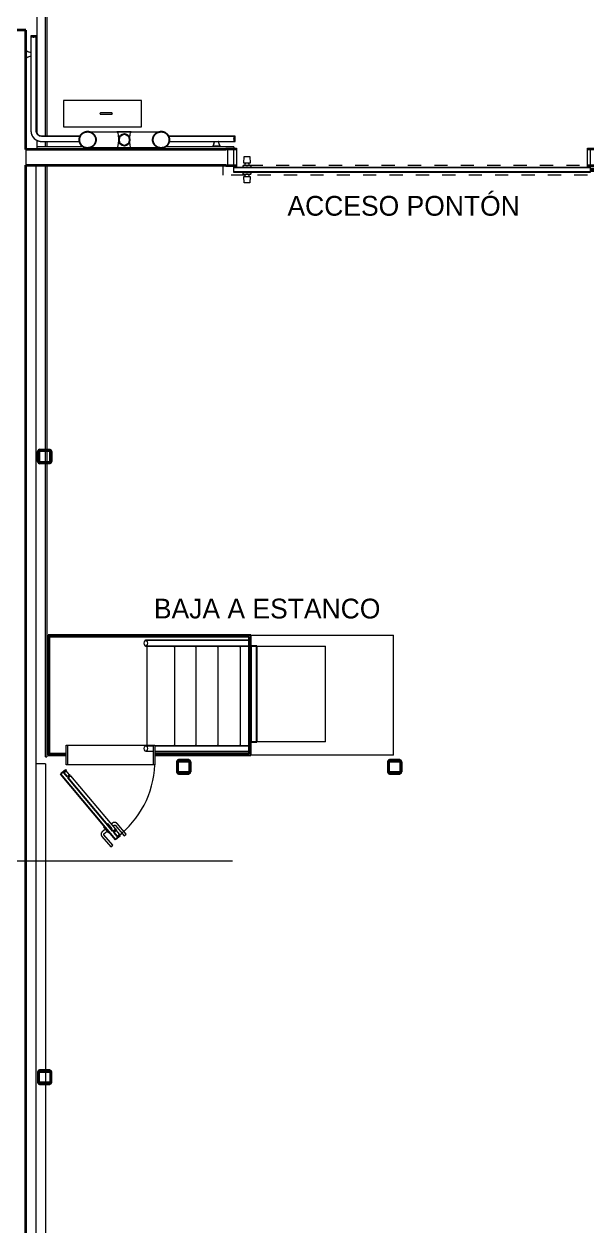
# Model space of a CAD drawing. Header units: metres. Extents: x -3 to 175, y -5 to 18.
# Drawn here: x 69.36 to 73.63, y 3.16 to 12.27 of the extents above; entities that cross this region are included whole.
import ezdxf

# ---------------------------------------------------------------- set-up
doc = ezdxf.new("R2010")
doc.units = ezdxf.units.M
doc.linetypes.add('Dash', pattern=[0.006, 0.003, -0.003])
for name, color, linetype, lineweight in [('A-DOOR', 7, 'Continuous', 9), ('A-DOOR-FRAM', 7, 'Continuous', 18), ('A-FLOR-HRAL', 7, 'Continuous', 9), ('A-GENM', 7, 'Continuous', 9), ('A-WALL', 7, 'Continuous', 9), ('G-ANNO-SYMB', 7, 'Continuous', 9), ('G-ANNO-TEXT', 7, 'Continuous', 9), ('I-WALL', 7, 'Continuous', 9), ('S-COLS', 7, 'Continuous', 9)]:
    doc.layers.add(name, color=color, linetype=linetype, lineweight=lineweight)
doc.layers.add('A-DOOR-HDLN', color=5, linetype='Dash', lineweight=18, true_color=0x0000ff)
doc.styles.add('Century Gothic_2', font='GOTHIC.TTF', dxfattribs={"height": 0.15})

# ---------------------------------------------------------------- blocks, each defined once
blk = doc.blocks.new('Basic Wall _ Tabique exterior_Estructura Lamina Metalica - ___-2469499-N-Cubierta 01')
at = {"layer": 'A-WALL'}
for p, q in [((-0.5382, 11.3428), (-0.8735, 11.3428)), ((0.4618, 11.3428), (0.1, 11.3428)), ((0.6206, 11.3428), (0.5168, 11.3428)), ((0.6206, 11.3428), (0.6206, 11.3318))]:
    blk.add_line(p, q, dxfattribs=at)
blk = doc.blocks.new('FCA_N_Columna de acero - 100x100mm-2595740-N-Cubierta 01')
at = {"layer": 'S-COLS', "lineweight": 35}
for p, q in [((-0.05, 0.038), (-0.05, -0.038)), ((-0.044, -0.038), (-0.044, 0.038)), ((0.038, 0.05), (-0.038, 0.05)), ((-0.038, 0.044), (0.038, 0.044)), ((0.044, 0.038), (0.044, -0.038)), ((0.05, -0.038), (0.05, 0.038)), ((0.038, -0.044), (-0.038, -0.044)), ((-0.038, -0.05), (0.038, -0.05))]:
    blk.add_line(p, q, dxfattribs=at)
for centre, radius, start, end in [((-0.038, 0.038), 0.012, 90, 180), ((-0.038, 0.038), 0.006, 90, 180), ((0.038, 0.038), 0.012, 360, 90), ((0.038, 0.038), 0.006, 0, 90), ((-0.038, -0.038), 0.012, 180, 270), ((-0.038, -0.038), 0.006, 180, 270), ((0.038, -0.038), 0.006, 270, 0), ((0.038, -0.038), 0.012, 270, 360)]:
    blk.add_arc(centre, radius, start, end, dxfattribs=at)
blk = doc.blocks.new('FCA_N_Columna de acero - 100x100mm-2595741-N-Cubierta 01')
at = {"layer": 'S-COLS', "lineweight": 35}
for p, q in [((-0.05, -0.038), (-0.05, 0.038)), ((-0.044, 0.038), (-0.044, -0.038)), ((-0.038, 0.05), (0.038, 0.05)), ((0.038, 0.044), (-0.038, 0.044)), ((0.044, -0.038), (0.044, 0.038)), ((0.05, 0.038), (0.05, -0.038)), ((-0.038, -0.044), (0.038, -0.044)), ((0.038, -0.05), (-0.038, -0.05))]:
    blk.add_line(p, q, dxfattribs=at)
for centre, radius, start, end in [((-0.038, 0.038), 0.012, 90, 180), ((-0.038, 0.038), 0.006, 90, 180), ((0.038, 0.038), 0.012, 0, 90), ((0.038, 0.038), 0.006, 360, 90), ((-0.038, -0.038), 0.012, 180, 270), ((-0.038, -0.038), 0.006, 180, 270), ((0.038, -0.038), 0.012, 270, 0), ((0.038, -0.038), 0.006, 270, 360)]:
    blk.add_arc(centre, radius, start, end, dxfattribs=at)
blk = doc.blocks.new('Puerta corredera simple con guía deslizante - 1200 x 2700mm-2594775-N-Cubierta 01')
at = {"layer": 'A-DOOR', "color": 8, "true_color": 0x808080}
for p, q in [((1.225, 0.145), (1.2292, 0.195)), ((1.2292, 0.195), (1.2708, 0.195)), ((1.2708, 0.195), (1.275, 0.145)), ((-1.35, 0.105), (-4.05, 0.105)), ((-4.05, 0.105), (-4.05, 0.085)), ((1.28, 0.127), (1.22, 0.127)), ((1.22, 0.115), (1.22, 0.127)), ((1.275, 0.145), (1.225, 0.145)), ((1.2407, 0.127), (1.2593, 0.127)), ((1.28, 0.127), (1.28, 0.115)), ((-4.05, 0.085), (-1.35, 0.085)), ((1.22, 0.063), (1.22, 0.075)), ((1.22, 0.063), (1.28, 0.063)), ((1.225, 0.045), (1.275, 0.045)), ((1.2292, -0.005), (1.225, 0.045)), ((1.2593, 0.063), (1.2407, 0.063)), ((1.275, 0.045), (1.2708, -0.005)), ((1.28, 0.075), (1.28, 0.063)), ((1.2708, -0.005), (1.2292, -0.005))]:
    blk.add_line(p, q, dxfattribs=at)
at = {"layer": 'A-DOOR'}
for p, q in [((-4.05, 0.1), (-1.35, 0.1)), ((-1.35, 0.09), (-4.05, 0.09))]:
    blk.add_line(p, q, dxfattribs=at)
at = {"layer": 'A-DOOR', "lineweight": 18}
for p, q in [((-1.35, 0.115), (1.35, 0.115)), ((-1.35, 0.075), (-1.35, 0.115)), ((-1.35, 0.111), (1.35, 0.111)), ((1.35, 0.115), (1.35, 0.075)), ((-1.395, -0.06), (-1.395, 0.06)), ((-1.35, 0.079), (1.35, 0.079)), ((1.35, 0.075), (-1.35, 0.075)), ((1.395, 0.06), (1.395, -0.06))]:
    blk.add_line(p, q, dxfattribs=at)
at = {"layer": 'A-DOOR', "color": 8, "true_color": 0x808080, "flags": 128}
for points in [[(1.2207, 0.127), (1.2214, 0.1271), (1.2222, 0.1271), (1.2229, 0.1272), (1.2236, 0.1274), (1.2243, 0.1275), (1.225, 0.1277), (1.2257, 0.1279), (1.2263, 0.1282), (1.227, 0.1284), (1.2277, 0.1287), (1.2283, 0.129), (1.2289, 0.1294), (1.2296, 0.1297), (1.2302, 0.1301), (1.2307, 0.1306)], [(1.2691, 0.1307), (1.2697, 0.1303), (1.2703, 0.1299), (1.2709, 0.1295), (1.2715, 0.1291), (1.2722, 0.1288), (1.2728, 0.1285), (1.2735, 0.1282), (1.2742, 0.128), (1.2748, 0.1278), (1.2755, 0.1276), (1.2762, 0.1274), (1.2769, 0.1273), (1.2777, 0.1272), (1.2784, 0.1271), (1.2791, 0.127), (1.2798, 0.127)], [(1.2309, 0.0593), (1.2303, 0.0597), (1.2297, 0.0601), (1.2291, 0.0605), (1.2285, 0.0609), (1.2278, 0.0612), (1.2272, 0.0615), (1.2265, 0.0618), (1.2258, 0.062), (1.2252, 0.0622), (1.2245, 0.0624), (1.2238, 0.0626), (1.2231, 0.0627), (1.2223, 0.0628), (1.2216, 0.0629), (1.2209, 0.063), (1.2202, 0.063)], [(1.2793, 0.063), (1.2786, 0.0629), (1.2778, 0.0629), (1.2771, 0.0628), (1.2764, 0.0626), (1.2757, 0.0625), (1.275, 0.0623), (1.2743, 0.0621), (1.2737, 0.0618), (1.273, 0.0616), (1.2723, 0.0613), (1.2717, 0.061), (1.2711, 0.0606), (1.2704, 0.0603), (1.2698, 0.0599), (1.2693, 0.0594)]]:
    blk.add_lwpolyline(points, dxfattribs=at)
at = {"layer": 'A-DOOR', "color": 8, "true_color": 0x808080}
for centre, start, end in [((1.22, 0.145), 270, 0), ((1.28, 0.145), 180, 270), ((1.22, 0.045), 360, 90), ((1.28, 0.045), 90, 180)]:
    blk.add_arc(centre, 0.018, start, end, dxfattribs=at)
at = {"layer": 'A-DOOR-FRAM'}
for p, q in [((-1.41, 0.06), (-1.41, 0.069)), ((-1.41, 0.069), (-1.33, 0.069)), ((-1.41, 0.06), (-1.35, 0.06)), ((-1.35, 0.06), (-1.33, 0.06)), ((-1.35, -0.06), (-1.35, 0.06)), ((-1.33, 0.069), (-1.33, 0.06)), ((-1.33, 0.06), (-1.33, -0.06)), ((1.33, 0.06), (1.33, 0.069)), ((1.33, 0.069), (1.41, 0.069)), ((1.33, 0.06), (1.35, 0.06)), ((1.33, -0.06), (1.33, 0.06)), ((1.35, 0.06), (1.35, -0.06)), ((1.35, 0.06), (1.41, 0.06)), ((1.41, 0.069), (1.41, 0.06)), ((-1.35, -0.06), (-1.41, -0.06)), ((-1.41, -0.069), (-1.41, -0.06)), ((-1.33, -0.069), (-1.41, -0.069)), ((-1.33, -0.06), (-1.35, -0.06)), ((-1.33, -0.06), (-1.33, -0.069)), ((1.35, -0.06), (1.33, -0.06)), ((1.33, -0.069), (1.33, -0.06)), ((1.41, -0.069), (1.33, -0.069)), ((1.41, -0.06), (1.35, -0.06)), ((1.41, -0.06), (1.41, -0.069))]:
    blk.add_line(p, q, dxfattribs=at)
at = {"layer": 'A-DOOR-HDLN', "color": 8, "true_color": 0x808080}
for p, q in [((-4.13, 0.135), (1.43, 0.135)), ((-4.13, 0.06), (-4.13, 0.135)), ((1.43, 0.135), (1.43, 0.06)), ((1.43, 0.06), (-4.13, 0.06))]:
    blk.add_line(p, q, dxfattribs=at)
blk = doc.blocks.new('M_Salvavidas - M_Salvavidas-2701413-N-Cubierta 01')
at = {"layer": 'A-GENM', "flags": 128}
for points in [[(-0.2794, 0.06), (-0.2748, 0.06), (-0.2697, 0.06), (-0.2642, 0.06), (-0.2584, 0.06), (-0.2521, 0.06), (-0.2453, 0.06), (-0.2382, 0.06), (-0.2308, 0.06), (-0.2229, 0.06), (-0.2147, 0.06), (-0.2062, 0.06), (-0.1973, 0.06), (-0.1881, 0.06), (-0.1786, 0.06), (-0.1688, 0.06), (-0.1587, 0.06), (-0.1484, 0.06), (-0.1379, 0.06), (-0.1271, 0.06), (-0.1162, 0.06), (-0.105, 0.06), (-0.0937, 0.06), (-0.0822, 0.06), (-0.0706, 0.06), (-0.0589, 0.06), (-0.0471, 0.06), (-0.0352, 0.06), (-0.0233, 0.06), (-0.0113, 0.06), (0.0007, 0.06), (0.0127, 0.06), (0.0247, 0.06), (0.0366, 0.06), (0.0485, 0.06), (0.0603, 0.06), (0.072, 0.06), (0.0836, 0.06), (0.0951, 0.06), (0.1064, 0.06), (0.1175, 0.06), (0.1284, 0.06), (0.1392, 0.06), (0.1497, 0.06), (0.16, 0.06), (0.17, 0.06), (0.1797, 0.06), (0.1892, 0.06), (0.1984, 0.06), (0.2072, 0.06), (0.2157, 0.06), (0.2239, 0.06), (0.2317, 0.06), (0.2391, 0.06), (0.2462, 0.06), (0.2528, 0.06), (0.2591, 0.06), (0.2649, 0.06), (0.2703, 0.06), (0.2753, 0.06), (0.2794, 0.06)], [(-0.0539, 0.062), (-0.0421, 0.062), (-0.0303, 0.062), (-0.0184, 0.062), (-0.0065, 0.062), (0.0054, 0.062), (0.0173, 0.062), (0.0292, 0.062), (0.0411, 0.062), (0.0496, 0.062)], [(0.2794, -0.06), (0.2748, -0.06), (0.2697, -0.06), (0.2642, -0.06), (0.2584, -0.06), (0.2521, -0.06), (0.2453, -0.06), (0.2382, -0.06), (0.2308, -0.06), (0.2229, -0.06), (0.2147, -0.06), (0.2062, -0.06), (0.1973, -0.06), (0.1881, -0.06), (0.1786, -0.06), (0.1688, -0.06), (0.1587, -0.06), (0.1484, -0.06), (0.1379, -0.06), (0.1271, -0.06), (0.1162, -0.06), (0.105, -0.06), (0.0937, -0.06), (0.0822, -0.06), (0.0706, -0.06), (0.0589, -0.06), (0.0471, -0.06), (0.0352, -0.06), (0.0233, -0.06), (0.0113, -0.06), (-0.0007, -0.06), (-0.0127, -0.06), (-0.0247, -0.06), (-0.0366, -0.06), (-0.0485, -0.06), (-0.0603, -0.06), (-0.072, -0.06), (-0.0836, -0.06), (-0.0951, -0.06), (-0.1064, -0.06), (-0.1175, -0.06), (-0.1284, -0.06), (-0.1392, -0.06), (-0.1497, -0.06), (-0.16, -0.06), (-0.17, -0.06), (-0.1797, -0.06), (-0.1892, -0.06), (-0.1984, -0.06), (-0.2072, -0.06), (-0.2157, -0.06), (-0.2239, -0.06), (-0.2317, -0.06), (-0.2391, -0.06), (-0.2462, -0.06), (-0.2528, -0.06), (-0.2591, -0.06), (-0.2649, -0.06), (-0.2703, -0.06), (-0.2753, -0.06), (-0.2794, -0.06)], [(0.0496, -0.062), (0.0378, -0.062), (0.026, -0.062), (0.0141, -0.062), (0.0022, -0.062), (-0.0098, -0.062), (-0.0217, -0.062), (-0.0335, -0.062), (-0.0453, -0.062), (-0.0539, -0.062)]]:
    blk.add_lwpolyline(points, dxfattribs=at)
at = {"layer": 'A-GENM', "lineweight": 25}
for start, end in [(360, 180), (180, 360)]:
    blk.add_arc((0, 0), 0.0424, start, end, dxfattribs=at)
at = {"layer": 'A-GENM'}
for centre, ratio, start_param, end_param in [((-0.0539, 0), 0.181884, 4.712389, 6.531031), ((0.0496, 0), 0.165401, 6.035339, 7.675427), ((-0.0539, 0), 0.181884, 2.893747, 4.299812), ((-0.0539, 0), 0.181884, 4.347644, 4.712389), ((0.0496, 0), 0.165401, 1.740308, 3.389438)]:
    blk.add_ellipse(centre, major_axis=(0, 0.062), ratio=ratio, start_param=start_param, end_param=end_param, dxfattribs=at)
at = {"layer": 'A-GENM', "lineweight": 25}
for points, knots in [([(-0.2794, 0.06), (-0.2831, 0.06), (-0.2885, 0.0596), (-0.2955, 0.0582), (-0.3006, 0.0567), (-0.3056, 0.0548), (-0.3106, 0.0524), (-0.3153, 0.0497), (-0.3197, 0.0467), (-0.3237, 0.0432), (-0.3276, 0.0393), (-0.3311, 0.0351), (-0.3342, 0.0308), (-0.3368, 0.0261), (-0.339, 0.0211), (-0.3408, 0.0159), (-0.3422, 0.0103), (-0.3429, 0.0041), (-0.343, -0.0028), (-0.3423, -0.0095), (-0.3408, -0.0159), (-0.3385, -0.0224), (-0.3355, -0.0285), (-0.332, -0.0341), (-0.3276, -0.0394), (-0.3227, -0.0442), (-0.3176, -0.0483), (-0.3118, -0.0518), (-0.3056, -0.0548), (-0.2993, -0.0571), (-0.2908, -0.0593), (-0.284, -0.06), (-0.2794, -0.06)], [0, 0, 0, 0, 0.055556, 0.083333, 0.111111, 0.138889, 0.166667, 0.194444, 0.222222, 0.25, 0.277778, 0.305556, 0.333333, 0.361111, 0.388889, 0.416667, 0.444444, 0.479167, 0.513889, 0.548611, 0.583333, 0.618056, 0.652778, 0.6875, 0.722222, 0.756944, 0.791667, 0.826389, 0.861111, 0.895833, 0.930556, 1, 1, 1, 1]), ([(-0.2794, -0.06), (-0.2756, -0.06), (-0.2701, -0.0595), (-0.263, -0.0581), (-0.2578, -0.0567), (-0.2527, -0.0548), (-0.2476, -0.0524), (-0.2428, -0.0497), (-0.2383, -0.0467), (-0.2341, -0.0433), (-0.2301, -0.0395), (-0.2264, -0.0353), (-0.2232, -0.031), (-0.2204, -0.0263), (-0.218, -0.0213), (-0.216, -0.0161), (-0.2145, -0.0105), (-0.2137, -0.0042), (-0.2136, 0.0028), (-0.2142, 0.0085), (-0.2151, 0.0129), (-0.2164, 0.0172), (-0.2185, 0.0226), (-0.2217, 0.0288), (-0.2255, 0.0343), (-0.23, 0.0395), (-0.2351, 0.0442), (-0.2405, 0.0483), (-0.2464, 0.0518), (-0.2527, 0.0548), (-0.2591, 0.0571), (-0.2678, 0.0593), (-0.2746, 0.06), (-0.2794, 0.06)], [0, 0, 0, 0, 0.055556, 0.083333, 0.111111, 0.138889, 0.166667, 0.194444, 0.222222, 0.25, 0.277778, 0.305556, 0.333333, 0.361111, 0.388889, 0.416667, 0.444444, 0.479167, 0.513889, 0.548611, 0.565972, 0.583333, 0.618056, 0.652778, 0.6875, 0.722222, 0.756944, 0.791667, 0.826389, 0.861111, 0.895833, 0.930556, 1, 1, 1, 1]), ([(0.2794, 0.06), (0.2756, 0.06), (0.2701, 0.0595), (0.263, 0.0581), (0.2578, 0.0567), (0.2527, 0.0548), (0.2476, 0.0524), (0.2428, 0.0497), (0.2383, 0.0467), (0.2341, 0.0433), (0.2301, 0.0395), (0.2264, 0.0353), (0.2232, 0.031), (0.2204, 0.0263), (0.218, 0.0213), (0.216, 0.0161), (0.2145, 0.0105), (0.2137, 0.0042), (0.2136, -0.0028), (0.2142, -0.0085), (0.2151, -0.0129), (0.2164, -0.0172), (0.2185, -0.0226), (0.2217, -0.0288), (0.2255, -0.0343), (0.23, -0.0395), (0.2351, -0.0442), (0.2405, -0.0483), (0.2464, -0.0518), (0.2527, -0.0548), (0.2591, -0.0571), (0.2678, -0.0593), (0.2746, -0.06), (0.2794, -0.06)], [0, 0, 0, 0, 0.055556, 0.083333, 0.111111, 0.138889, 0.166667, 0.194444, 0.222222, 0.25, 0.277778, 0.305556, 0.333333, 0.361111, 0.388889, 0.416667, 0.444444, 0.479167, 0.513889, 0.548611, 0.565972, 0.583333, 0.618056, 0.652778, 0.6875, 0.722222, 0.756944, 0.791667, 0.826389, 0.861111, 0.895833, 0.930556, 1, 1, 1, 1]), ([(0.2794, -0.06), (0.2831, -0.06), (0.2885, -0.0596), (0.2955, -0.0582), (0.3006, -0.0567), (0.3056, -0.0548), (0.3106, -0.0524), (0.3153, -0.0497), (0.3197, -0.0467), (0.3237, -0.0432), (0.3276, -0.0393), (0.3311, -0.0351), (0.3342, -0.0308), (0.3368, -0.0261), (0.339, -0.0211), (0.3408, -0.0159), (0.3422, -0.0103), (0.3429, -0.0041), (0.343, 0.0028), (0.3423, 0.0095), (0.3408, 0.0159), (0.3385, 0.0224), (0.3355, 0.0285), (0.332, 0.0341), (0.3276, 0.0394), (0.3227, 0.0442), (0.3176, 0.0483), (0.3118, 0.0518), (0.3056, 0.0548), (0.2993, 0.0571), (0.2908, 0.0593), (0.284, 0.06), (0.2794, 0.06)], [0, 0, 0, 0, 0.055556, 0.083333, 0.111111, 0.138889, 0.166667, 0.194444, 0.222222, 0.25, 0.277778, 0.305556, 0.333333, 0.361111, 0.388889, 0.416667, 0.444444, 0.479167, 0.513889, 0.548611, 0.583333, 0.618056, 0.652778, 0.6875, 0.722222, 0.756944, 0.791667, 0.826389, 0.861111, 0.895833, 0.930556, 1, 1, 1, 1])]:
    blk.add_open_spline(points, degree=3, knots=knots, dxfattribs=at)
blk = doc.blocks.new('M_Miscelaneo 1 - M_Miscelaneo 1-V141-N-Cubierta 01')
at = {"layer": 'A-GENM'}
for p, q in [((0.4213, 0.1), (-0.168, 0.1)), ((-0.168, 0.1), (-0.168, -0.1)), ((0.4213, -0.1), (0.4213, 0.1)), ((-0.168, -0.1), (0.4213, -0.1))]:
    blk.add_line(p, q, dxfattribs=at)
at = {"layer": 'A-GENM', "flags": 128}
for points in [[(0.1414, 0.005), (0.1414, 0.005), (0.1413, 0.005), (0.1411, 0.005), (0.1409, 0.005), (0.1406, 0.005), (0.1402, 0.005), (0.1398, 0.005), (0.1393, 0.005), (0.1387, 0.005), (0.1381, 0.005), (0.1374, 0.005), (0.1366, 0.005), (0.1358, 0.005), (0.135, 0.005), (0.134, 0.005), (0.1331, 0.005), (0.132, 0.005), (0.1309, 0.005), (0.1298, 0.005), (0.1286, 0.005), (0.1274, 0.005), (0.1261, 0.005), (0.1248, 0.005), (0.1234, 0.005), (0.122, 0.005), (0.1206, 0.005), (0.1191, 0.005), (0.1176, 0.005), (0.1161, 0.005), (0.1145, 0.005), (0.113, 0.005), (0.1114, 0.005), (0.1097, 0.005), (0.1081, 0.005), (0.1064, 0.005), (0.1048, 0.005), (0.1031, 0.005), (0.1014, 0.005), (0.0997, 0.005), (0.098, 0.005), (0.0964, 0.005), (0.0947, 0.005), (0.093, 0.005), (0.0913, 0.005), (0.0897, 0.005), (0.0881, 0.005), (0.0865, 0.005), (0.0849, 0.005), (0.0833, 0.005), (0.0817, 0.005), (0.0802, 0.005), (0.0787, 0.005), (0.0773, 0.005), (0.0759, 0.005), (0.0745, 0.005), (0.0731, 0.005), (0.0718, 0.005), (0.0706, 0.005), (0.0694, 0.005), (0.0682, 0.005), (0.0671, 0.005), (0.066, 0.005), (0.065, 0.005), (0.0641, 0.005), (0.0632, 0.005), (0.0623, 0.005), (0.0615, 0.005), (0.0608, 0.005), (0.0602, 0.005), (0.0596, 0.005), (0.059, 0.005), (0.0586, 0.005), (0.0582, 0.005), (0.0578, 0.005), (0.0576, 0.005), (0.0574, 0.005), (0.0572, 0.005), (0.0572, 0.005), (0.0571, 0.005)], [(0.0571, -0.005), (0.0572, -0.005), (0.0573, -0.005), (0.0574, -0.005), (0.0577, -0.005), (0.058, -0.005), (0.0583, -0.005), (0.0588, -0.005), (0.0593, -0.005), (0.0598, -0.005), (0.0605, -0.005), (0.0612, -0.005), (0.0619, -0.005), (0.0627, -0.005), (0.0636, -0.005), (0.0645, -0.005), (0.0655, -0.005), (0.0665, -0.005), (0.0676, -0.005), (0.0687, -0.005), (0.0699, -0.005), (0.0712, -0.005), (0.0724, -0.005), (0.0737, -0.005), (0.0751, -0.005), (0.0765, -0.005), (0.0779, -0.005), (0.0794, -0.005), (0.0809, -0.005), (0.0824, -0.005), (0.084, -0.005), (0.0856, -0.005), (0.0872, -0.005), (0.0888, -0.005), (0.0905, -0.005), (0.0921, -0.005), (0.0938, -0.005), (0.0955, -0.005), (0.0971, -0.005), (0.0988, -0.005), (0.1005, -0.005), (0.1022, -0.005), (0.1039, -0.005), (0.1055, -0.005), (0.1072, -0.005), (0.1088, -0.005), (0.1105, -0.005), (0.1121, -0.005), (0.1137, -0.005), (0.1153, -0.005), (0.1168, -0.005), (0.1183, -0.005), (0.1198, -0.005), (0.1213, -0.005), (0.1227, -0.005), (0.1241, -0.005), (0.1254, -0.005), (0.1267, -0.005), (0.128, -0.005), (0.1292, -0.005), (0.1303, -0.005), (0.1315, -0.005), (0.1325, -0.005), (0.1335, -0.005), (0.1345, -0.005), (0.1354, -0.005), (0.1362, -0.005), (0.137, -0.005), (0.1377, -0.005), (0.1384, -0.005), (0.139, -0.005), (0.1395, -0.005), (0.14, -0.005), (0.1404, -0.005), (0.1407, -0.005), (0.141, -0.005), (0.1412, -0.005), (0.1413, -0.005), (0.1414, -0.005), (0.1414, -0.005)]]:
    blk.add_lwpolyline(points, dxfattribs=at)
at = {"layer": 'A-GENM'}
for centre, start, end in [((0.0571, 0), 75, 180), ((0.0571, 0), 180, 285), ((0.1414, 0), 0, 120), ((0.1414, 0), 240, 0)]:
    blk.add_arc(centre, 0.005, start, end, dxfattribs=at)
blk = doc.blocks.new('Railing - Railing-2769930-N-Cubierta 01')
at = {"layer": 'A-FLOR-HRAL'}
for p, q in [((-0.9167, 12.174), (-0.9167, 11.4628)), ((-0.8944, 12.174), (-0.899, 12.174)), ((-0.8767, 11.4628), (-0.8767, 12.174)), ((-0.5443, 11.4228), (-0.8367, 11.4228)), ((0.6206, 11.4228), (0.1261, 11.4228)), ((0.6206, 11.4005), (0.6206, 11.4059)), ((-0.8367, 11.3828), (-0.5505, 11.3828)), ((0.1323, 11.3828), (0.6206, 11.3828))]:
    blk.add_line(p, q, dxfattribs=at)
at = {"layer": 'A-FLOR-HRAL', "flags": 128}
for points in [[(-0.9167, 11.4628), (-0.9166, 11.4596), (-0.9164, 11.4564), (-0.9161, 11.4533), (-0.9157, 11.4501), (-0.9151, 11.4469), (-0.9144, 11.4438), (-0.9136, 11.4407), (-0.9126, 11.4377), (-0.9116, 11.4347), (-0.9104, 11.4317), (-0.9091, 11.4288), (-0.9077, 11.4259), (-0.9061, 11.4231), (-0.9045, 11.4203), (-0.9027, 11.4177), (-0.9009, 11.4151), (-0.8989, 11.4125), (-0.8968, 11.4101), (-0.8947, 11.4077), (-0.8924, 11.4054), (-0.8901, 11.4033), (-0.8877, 11.4012), (-0.8852, 11.3992), (-0.8826, 11.3973), (-0.8799, 11.3955), (-0.8772, 11.3938), (-0.8744, 11.3923), (-0.8716, 11.3908), (-0.8686, 11.3895), (-0.8657, 11.3883), (-0.8627, 11.3872), (-0.8596, 11.3862), (-0.8566, 11.3853), (-0.8534, 11.3846), (-0.8503, 11.384), (-0.8471, 11.3835), (-0.844, 11.3832), (-0.8408, 11.3829), (-0.8376, 11.3828), (-0.8367, 11.3828)], [(-0.8367, 11.4228), (-0.8383, 11.4229), (-0.8399, 11.423), (-0.8415, 11.4231), (-0.8431, 11.4233), (-0.8446, 11.4236), (-0.8462, 11.424), (-0.8478, 11.4244), (-0.8493, 11.4249), (-0.8508, 11.4254), (-0.8523, 11.426), (-0.8537, 11.4266), (-0.8552, 11.4274), (-0.8566, 11.4281), (-0.8579, 11.4289), (-0.8593, 11.4298), (-0.8606, 11.4308), (-0.8618, 11.4317), (-0.8631, 11.4328), (-0.8643, 11.4338), (-0.8654, 11.435), (-0.8665, 11.4361), (-0.8675, 11.4373), (-0.8685, 11.4386), (-0.8695, 11.4399), (-0.8704, 11.4412), (-0.8712, 11.4426), (-0.872, 11.444), (-0.8727, 11.4454), (-0.8734, 11.4469), (-0.874, 11.4483), (-0.8745, 11.4498), (-0.875, 11.4514), (-0.8754, 11.4529), (-0.8758, 11.4545), (-0.8761, 11.456), (-0.8764, 11.4576), (-0.8765, 11.4592), (-0.8766, 11.4608), (-0.8767, 11.4624), (-0.8767, 11.4628)]]:
    blk.add_lwpolyline(points, dxfattribs=at)
blk = doc.blocks.new('Handrail Type - Handrail_Internal_-2770248-N-Cubierta 01')
at = {"layer": 'A-FLOR-HRAL'}
for p, q in [((-0.9167, 12.174), (-0.9167, 11.4628)), ((-0.8944, 12.174), (-0.899, 12.174)), ((-0.8767, 11.4628), (-0.8767, 12.174)), ((-0.5443, 11.4228), (-0.8367, 11.4228)), ((0.6206, 11.4228), (0.1261, 11.4228)), ((0.6206, 11.4005), (0.6206, 11.4059)), ((-0.8367, 11.3828), (-0.5505, 11.3828)), ((0.1323, 11.3828), (0.6206, 11.3828))]:
    blk.add_line(p, q, dxfattribs=at)
at = {"layer": 'A-FLOR-HRAL', "flags": 128}
for points in [[(-0.9167, 11.4628), (-0.9166, 11.4596), (-0.9164, 11.4564), (-0.9161, 11.4533), (-0.9157, 11.4501), (-0.9151, 11.4469), (-0.9144, 11.4438), (-0.9136, 11.4407), (-0.9126, 11.4377), (-0.9116, 11.4347), (-0.9104, 11.4317), (-0.9091, 11.4288), (-0.9077, 11.4259), (-0.9061, 11.4231), (-0.9045, 11.4203), (-0.9027, 11.4177), (-0.9009, 11.4151), (-0.8989, 11.4125), (-0.8968, 11.4101), (-0.8947, 11.4077), (-0.8924, 11.4054), (-0.8901, 11.4033), (-0.8877, 11.4012), (-0.8852, 11.3992), (-0.8826, 11.3973), (-0.8799, 11.3955), (-0.8772, 11.3938), (-0.8744, 11.3923), (-0.8716, 11.3908), (-0.8686, 11.3895), (-0.8657, 11.3883), (-0.8627, 11.3872), (-0.8596, 11.3862), (-0.8566, 11.3853), (-0.8534, 11.3846), (-0.8503, 11.384), (-0.8471, 11.3835), (-0.844, 11.3832), (-0.8408, 11.3829), (-0.8376, 11.3828), (-0.8367, 11.3828)], [(-0.8367, 11.4228), (-0.8383, 11.4229), (-0.8399, 11.423), (-0.8415, 11.4231), (-0.8431, 11.4233), (-0.8446, 11.4236), (-0.8462, 11.424), (-0.8478, 11.4244), (-0.8493, 11.4249), (-0.8508, 11.4254), (-0.8523, 11.426), (-0.8537, 11.4266), (-0.8552, 11.4274), (-0.8566, 11.4281), (-0.8579, 11.4289), (-0.8593, 11.4298), (-0.8606, 11.4308), (-0.8618, 11.4317), (-0.8631, 11.4328), (-0.8643, 11.4338), (-0.8654, 11.435), (-0.8665, 11.4361), (-0.8675, 11.4373), (-0.8685, 11.4386), (-0.8695, 11.4399), (-0.8704, 11.4412), (-0.8712, 11.4426), (-0.872, 11.444), (-0.8727, 11.4454), (-0.8734, 11.4469), (-0.874, 11.4483), (-0.8745, 11.4498), (-0.875, 11.4514), (-0.8754, 11.4529), (-0.8758, 11.4545), (-0.8761, 11.456), (-0.8764, 11.4576), (-0.8765, 11.4592), (-0.8766, 11.4608), (-0.8767, 11.4624), (-0.8767, 11.4628)]]:
    blk.add_lwpolyline(points, dxfattribs=at)
blk = doc.blocks.new('Handrail Type - Escort_Flat_Endcap-2692019-N-Cubierta 01')
at = {"layer": 'A-FLOR-HRAL'}
for p, q in [((0.01, 0.02), (0, 0.02)), ((0, 0.0023), (0, -0.0023)), ((0.01, -0.02), (0.01, 0.02)), ((0, -0.02), (0.01, -0.02))]:
    blk.add_line(p, q, dxfattribs=at)
blk = doc.blocks.new('Handrail Type - Escort_Flat_Endcap-V144-N-Cubierta 01')
at = {"layer": 'A-FLOR-HRAL'}
for p, q in [((0.01, 0.02), (0, 0.02)), ((0, 0.0031), (0, -0.0023)), ((0.01, -0.02), (0.01, 0.02)), ((0, -0.02), (0.01, -0.02))]:
    blk.add_line(p, q, dxfattribs=at)
blk = doc.blocks.new('Handrail Type - Handrail_Internal_-V145-N-Cubierta 01')
at = {"layer": 'A-FLOR-HRAL'}
for p, q in [((-0.8767, 12.174), (-0.9167, 12.174)), ((-0.9167, 12.174), (-0.9167, 11.4628)), ((-0.8767, 12.174), (-0.8767, 11.4628)), ((-0.8367, 11.4228), (-0.5443, 11.4228)), ((0.1261, 11.4228), (0.6206, 11.4228)), ((0.6206, 11.4228), (0.6206, 11.3828)), ((-0.8367, 11.3828), (-0.5505, 11.3828)), ((0.1323, 11.3828), (0.6206, 11.3828))]:
    blk.add_line(p, q, dxfattribs=at)
for radius in [0.08, 0.04]:
    blk.add_arc((-0.8367, 11.4628), radius, 180, 270, dxfattribs=at)
blk = doc.blocks.new('Gerflor-Aluminium_Brackets-Escort_Wall_Mounted-55mm - Escort_Wall_Mounted_Bracket_55mm-2694134-N-Cubierta 01')
at = {"layer": 'A-FLOR-HRAL'}
for p, q in [((-0.0275, 0.0595), (-0.0275, 0.055)), ((-0.0275, 0.055), (0.0275, 0.055)), ((0.0275, 0.055), (0.0275, 0.0595))]:
    blk.add_line(p, q, dxfattribs=at)
for centre, radius, start, end in [((-0.1313, -0.0058), 0.1203, 13.87088, 27.01682), ((0.1327, -0.0062), 0.1218, 153.11826, 166.10185)]:
    blk.add_arc(centre, radius, start, end, dxfattribs=at)
for points, knots in [([(-0.0275, 0.055), (-0.0275, 0.055), (-0.0274, 0.0549), (-0.0272, 0.0544), (-0.0269, 0.054), (-0.0267, 0.0535), (-0.0264, 0.0531), (-0.026, 0.0525), (-0.0257, 0.0519), (-0.0255, 0.0515), (-0.0253, 0.0512), (-0.0249, 0.0503), (-0.0245, 0.0495), (-0.0241, 0.0488)], [0, 0, 0, 0, 0.142857, 0.285714, 0.357143, 0.428571, 0.5, 0.571429, 0.678571, 0.705357, 0.732143, 0.785714, 1, 1, 1, 1]), ([(0.0241, 0.0488), (0.0244, 0.0493), (0.0248, 0.0501), (0.0254, 0.0512), (0.0258, 0.052), (0.0261, 0.0525), (0.0264, 0.0531), (0.0267, 0.0535), (0.0269, 0.054), (0.0272, 0.0544), (0.0274, 0.0549), (0.0275, 0.055), (0.0275, 0.055)], [0, 0, 0, 0, 0.142857, 0.285714, 0.357143, 0.428571, 0.5, 0.571429, 0.642857, 0.714286, 0.857143, 1, 1, 1, 1])]:
    blk.add_open_spline(points, degree=3, knots=knots, dxfattribs=at)
for points in [[(-0.023, 0.0465), (-0.0242, 0.0492), (-0.0256, 0.0518), (-0.0271, 0.0543)], [(-0.0178, 0.0341), (-0.0185, 0.036), (-0.0192, 0.0378), (-0.0199, 0.0396)], [(-0.0138, 0.02), (-0.0143, 0.0222), (-0.0148, 0.0245), (-0.0155, 0.0267)], [(-0.0145, 0.023), (-0.0142, 0.022), (-0.014, 0.021), (-0.0138, 0.02)], [(0.0155, 0.0267), (0.0149, 0.0245), (0.0143, 0.0222), (0.0138, 0.02)], [(0.0138, 0.02), (0.0141, 0.021), (0.0143, 0.022), (0.0145, 0.023)], [(0.02, 0.0396), (0.0192, 0.0378), (0.0185, 0.0359), (0.0178, 0.0341)], [(0.0271, 0.0543), (0.0256, 0.0518), (0.0243, 0.0492), (0.023, 0.0465)]]:
    blk.add_open_spline(points, degree=3, dxfattribs=at)
blk = doc.blocks.new('Gerflor-Aluminium_Brackets-Escort_Wall_Mounted-55mm - Escort_Wall_Mounted_Bracket_55mm-V146-N-Cubierta 01')
at = {"layer": 'A-FLOR-HRAL'}
for p, q in [((0.0056, 0.061), (0.0275, 0.061)), ((0.017, 0.055), (0.0275, 0.055)), ((0.0275, 0.061), (0.0275, 0.0595)), ((0.0275, 0.055), (0.0275, 0.0595))]:
    blk.add_line(p, q, dxfattribs=at)
blk.add_open_spline([(0.0271, 0.0543), (0.0259, 0.0523), (0.0248, 0.0502), (0.0238, 0.0481)], degree=3, dxfattribs=at)
blk.add_open_spline([(0.0241, 0.0488), (0.0244, 0.0493), (0.0248, 0.0501), (0.0254, 0.0512), (0.0258, 0.052), (0.0261, 0.0525), (0.0264, 0.0531), (0.0267, 0.0535), (0.0269, 0.054), (0.0272, 0.0544), (0.0274, 0.0549), (0.0275, 0.055), (0.0275, 0.055)], degree=3, knots=[0, 0, 0, 0, 0.142857, 0.285714, 0.357143, 0.428571, 0.5, 0.571429, 0.642857, 0.714286, 0.857143, 1, 1, 1, 1], dxfattribs=at)
blk = doc.blocks.new('Gerflor-Aluminium_Brackets-Escort_Wall_Mounted-55mm - Escort_Wall_Mounted_Bracket_55mm-V147-N-Cubierta 01')
at = {"layer": 'A-FLOR-HRAL'}
for p, q in [((-0.0275, 0.0595), (-0.0275, 0.061)), ((-0.0275, 0.061), (0.0275, 0.061)), ((-0.0275, 0.0595), (-0.0275, 0.055)), ((-0.0275, 0.055), (0.0275, 0.055)), ((0.0275, 0.061), (0.0275, 0.0595)), ((0.0275, 0.055), (0.0275, 0.0595))]:
    blk.add_line(p, q, dxfattribs=at)
for centre, radius, start, end in [((-0.1313, -0.0058), 0.1203, 13.87088, 27.01682), ((0.1327, -0.0062), 0.1218, 153.11826, 166.10185)]:
    blk.add_arc(centre, radius, start, end, dxfattribs=at)
for points, knots in [([(-0.0275, 0.055), (-0.0275, 0.055), (-0.0274, 0.0549), (-0.0272, 0.0544), (-0.0269, 0.054), (-0.0267, 0.0535), (-0.0264, 0.0531), (-0.026, 0.0525), (-0.0257, 0.0519), (-0.0255, 0.0515), (-0.0253, 0.0512), (-0.0249, 0.0503), (-0.0245, 0.0495), (-0.0241, 0.0488)], [0, 0, 0, 0, 0.142857, 0.285714, 0.357143, 0.428571, 0.5, 0.571429, 0.678571, 0.705357, 0.732143, 0.785714, 1, 1, 1, 1]), ([(0.0241, 0.0488), (0.0244, 0.0493), (0.0248, 0.0501), (0.0254, 0.0512), (0.0258, 0.052), (0.0261, 0.0525), (0.0264, 0.0531), (0.0267, 0.0535), (0.0269, 0.054), (0.0272, 0.0544), (0.0274, 0.0549), (0.0275, 0.055), (0.0275, 0.055)], [0, 0, 0, 0, 0.142857, 0.285714, 0.357143, 0.428571, 0.5, 0.571429, 0.642857, 0.714286, 0.857143, 1, 1, 1, 1])]:
    blk.add_open_spline(points, degree=3, knots=knots, dxfattribs=at)
for points in [[(-0.023, 0.0465), (-0.0242, 0.0492), (-0.0256, 0.0518), (-0.0271, 0.0543)], [(-0.0178, 0.0341), (-0.0185, 0.036), (-0.0192, 0.0378), (-0.0199, 0.0396)], [(-0.0138, 0.02), (-0.0143, 0.0222), (-0.0148, 0.0245), (-0.0155, 0.0267)], [(-0.0145, 0.023), (-0.0142, 0.022), (-0.014, 0.021), (-0.0138, 0.02)], [(0.0155, 0.0267), (0.0149, 0.0245), (0.0143, 0.0222), (0.0138, 0.02)], [(0.0138, 0.02), (0.0141, 0.021), (0.0143, 0.022), (0.0145, 0.023)], [(0.02, 0.0396), (0.0192, 0.0378), (0.0185, 0.0359), (0.0178, 0.0341)], [(0.0271, 0.0543), (0.0256, 0.0518), (0.0243, 0.0492), (0.023, 0.0465)]]:
    blk.add_open_spline(points, degree=3, dxfattribs=at)
blk = doc.blocks.new('M_Escalera acceso estanco - M_Escalera acceso estanco-3092108-N-Cubierta 01')
at = {"layer": 'A-GENM'}
for p, q in [((-0.425, 1.3111), (-0.425, 2.0242)), ((-0.42, 2.0912), (-0.42, 2.0342)), ((-0.42, 2.0242), (-0.42, 1.3111)), ((-0.38, 2.0342), (-0.38, 2.0912)), ((-0.38, 1.3111), (-0.38, 2.0242)), ((-0.375, 2.0242), (-0.375, 1.8789)), ((-0.374, 2.082), (0.375, 2.082)), ((0.375, 2.0506), (0.375, 2.0928)), ((0.375, 2.0928), (0.3803, 2.0928)), ((0.375, 1.8789), (0.375, 2.0506)), ((0.38, 2.0506), (0.375, 2.0506)), ((0.38, 2.0912), (0.38, 1.3111)), ((0.4197, 2.0928), (0.425, 2.0928)), ((0.42, 1.3111), (0.42, 2.0912)), ((0.425, 2.0506), (0.42, 2.0506)), ((0.425, 2.0928), (0.425, 2.0506)), ((0.425, 2.0506), (0.425, 1.3111)), ((-0.375, 1.8712), (-0.375, 1.8789)), ((-0.375, 1.8712), (-0.375, 1.7165)), ((-0.375, 1.8712), (0.375, 1.8712)), ((0.375, 1.8789), (0.375, 1.8712)), ((0.375, 1.7165), (0.375, 1.8712)), ((-0.375, 1.7088), (-0.375, 1.7165)), ((-0.375, 1.7088), (-0.375, 1.5497)), ((-0.375, 1.7088), (0.375, 1.7088)), ((0.375, 1.7165), (0.375, 1.7088)), ((0.375, 1.5497), (0.375, 1.7088)), ((-0.375, 1.5419), (-0.375, 1.5497)), ((0.375, 1.5497), (0.375, 1.5419)), ((-0.375, 1.5419), (-0.375, 1.3822)), ((-0.375, 1.5419), (0.375, 1.5419)), ((0.375, 1.3822), (0.375, 1.5419)), ((-0.375, 1.3745), (-0.375, 1.3822)), ((-0.375, 1.3745), (-0.375, 1.3111)), ((-0.375, 1.3745), (0.375, 1.3745)), ((0.375, 1.3822), (0.375, 1.3745)), ((0.375, 1.3111), (0.375, 1.3745))]:
    blk.add_line(p, q, dxfattribs=at)
for centre, major_axis in [((-0.4, 2.0912), (0.02, 0)), ((-0.4, 2.0912), (-0.02, 0)), ((0.4, 2.0912), (0.02, 0)), ((0.4, 2.0912), (-0.02, 0))]:
    blk.add_ellipse(centre, major_axis=major_axis, ratio=0.780799, start_param=1.570796, end_param=4.712389, dxfattribs=at)
blk = doc.blocks.new('M_Cubierta acceso - M_Cubierta acceso-3138208-N-Cubierta 01')
at = {"layer": 'A-DOOR', "lineweight": 18}
for p, q in [((0.1032, 0.065), (0.1132, 0.065)), ((0.1032, -0.085), (0.1032, 0.065)), ((0.1132, 0.065), (0.1132, -0.085)), ((0.7632, 0.065), (0.7732, 0.065)), ((0.7632, -0.085), (0.7632, 0.065)), ((0.7732, 0.065), (0.7732, -0.085)), ((0.1132, -0.085), (0.1032, -0.085)), ((0.7732, -0.085), (0.7632, -0.085))]:
    blk.add_line(p, q, dxfattribs=at)
at = {"layer": 'A-DOOR'}
for p, q in [((0.1132, 0.065), (0.1632, 0.065)), ((0.1632, 0.065), (0.7132, 0.065)), ((0.7132, 0.065), (0.7632, 0.065)), ((0.1632, -0.085), (0.1132, -0.085)), ((0.7132, -0.085), (0.1632, -0.085)), ((0.7632, -0.085), (0.7132, -0.085)), ((0.4196, -0.5319), (0.4135, -0.5371)), ((0.4135, -0.5371), (0.4453, -0.5749)), ((0.4514, -0.5698), (0.4196, -0.5319)), ((0.4537, -0.5258), (0.4437, -0.5342)), ((0.4566, -0.5495), (0.4665, -0.5412)), ((0.4736, -0.5418), (0.5411, -0.6222)), ((0.5564, -0.6094), (0.4889, -0.5289)), ((0.3732, -0.626), (0.4407, -0.7064)), ((0.3993, -0.5715), (0.3763, -0.5908)), ((0.3909, -0.5491), (0.3848, -0.5542)), ((0.3848, -0.5542), (0.3874, -0.5573)), ((0.3943, -0.5531), (0.3882, -0.5583)), ((0.3882, -0.5583), (0.42, -0.5962)), ((0.456, -0.6936), (0.3885, -0.6131)), ((0.3891, -0.6061), (0.4121, -0.5868)), ((0.4261, -0.591), (0.3943, -0.5531)), ((0.42, -0.5962), (0.4261, -0.591)), ((0.4208, -0.5971), (0.4234, -0.6002)), ((0.4234, -0.6002), (0.4295, -0.5951)), ((0.4453, -0.5749), (0.4514, -0.5698)), ((0.5411, -0.6222), (0.5564, -0.6094)), ((0.4407, -0.7064), (0.456, -0.6936))]:
    blk.add_line(p, q, dxfattribs=at)
at = {"layer": 'A-DOOR', "flags": 128}
for points in [[(0.4889, -0.5289), (0.4882, -0.5282), (0.4875, -0.5274), (0.4868, -0.5267), (0.4861, -0.5261), (0.4853, -0.5254), (0.4845, -0.5248), (0.4837, -0.5243), (0.4829, -0.5237), (0.482, -0.5232), (0.4811, -0.5227), (0.4802, -0.5223), (0.4793, -0.5219), (0.4784, -0.5215), (0.4774, -0.5212), (0.4765, -0.5209), (0.4755, -0.5207), (0.4745, -0.5205), (0.4735, -0.5203), (0.4725, -0.5202), (0.4715, -0.5201), (0.4705, -0.52), (0.4695, -0.52), (0.4685, -0.52), (0.4676, -0.5201), (0.4666, -0.5202), (0.4656, -0.5203), (0.4646, -0.5205), (0.4636, -0.5208), (0.4626, -0.521), (0.4617, -0.5213), (0.4608, -0.5217), (0.4598, -0.522), (0.4589, -0.5225), (0.458, -0.5229), (0.4572, -0.5234), (0.4563, -0.5239), (0.4555, -0.5245), (0.4547, -0.5251), (0.4539, -0.5257), (0.4537, -0.5258)], [(0.4665, -0.5412), (0.4667, -0.541), (0.4668, -0.5409), (0.467, -0.5408), (0.4672, -0.5407), (0.4673, -0.5406), (0.4675, -0.5405), (0.4677, -0.5404), (0.4679, -0.5403), (0.4681, -0.5403), (0.4683, -0.5402), (0.4685, -0.5402), (0.4687, -0.5401), (0.4688, -0.5401), (0.469, -0.54), (0.4692, -0.54), (0.4694, -0.54), (0.4696, -0.54), (0.4698, -0.54), (0.47, -0.54), (0.4702, -0.54), (0.4704, -0.54), (0.4706, -0.5401), (0.4708, -0.5401), (0.471, -0.5402), (0.4712, -0.5402), (0.4714, -0.5403), (0.4716, -0.5404), (0.4718, -0.5404), (0.472, -0.5405), (0.4721, -0.5406), (0.4723, -0.5407), (0.4725, -0.5408), (0.4726, -0.5409), (0.4728, -0.541), (0.473, -0.5412), (0.4731, -0.5413), (0.4733, -0.5414), (0.4734, -0.5416), (0.4735, -0.5417), (0.4736, -0.5418)], [(0.3763, -0.5908), (0.3755, -0.5914), (0.3748, -0.5921), (0.3741, -0.5928), (0.3734, -0.5936), (0.3728, -0.5943), (0.3722, -0.5951), (0.3716, -0.596), (0.3711, -0.5968), (0.3706, -0.5977), (0.3701, -0.5985), (0.3697, -0.5994), (0.3693, -0.6003), (0.3689, -0.6013), (0.3686, -0.6022), (0.3683, -0.6032), (0.368, -0.6042), (0.3678, -0.6051), (0.3677, -0.6061), (0.3675, -0.6071), (0.3674, -0.6081), (0.3674, -0.6091), (0.3674, -0.6101), (0.3674, -0.6111), (0.3675, -0.6121), (0.3676, -0.6131), (0.3677, -0.6141), (0.3679, -0.6151), (0.3681, -0.616), (0.3684, -0.617), (0.3687, -0.618), (0.369, -0.6189), (0.3694, -0.6198), (0.3698, -0.6207), (0.3703, -0.6216), (0.3708, -0.6225), (0.3713, -0.6233), (0.3718, -0.6242), (0.3724, -0.625), (0.373, -0.6258), (0.3732, -0.626)], [(0.3885, -0.6131), (0.3884, -0.613), (0.3883, -0.6128), (0.3882, -0.6126), (0.3881, -0.6125), (0.388, -0.6123), (0.3879, -0.6121), (0.3878, -0.6119), (0.3877, -0.6118), (0.3876, -0.6116), (0.3876, -0.6114), (0.3875, -0.6112), (0.3875, -0.611), (0.3874, -0.6108), (0.3874, -0.6106), (0.3874, -0.6104), (0.3874, -0.6102), (0.3874, -0.61), (0.3874, -0.6098), (0.3874, -0.6096), (0.3874, -0.6094), (0.3874, -0.6092), (0.3874, -0.609), (0.3875, -0.6088), (0.3875, -0.6086), (0.3876, -0.6084), (0.3877, -0.6082), (0.3877, -0.6081), (0.3878, -0.6079), (0.3879, -0.6077), (0.388, -0.6075), (0.3881, -0.6073), (0.3882, -0.6072), (0.3883, -0.607), (0.3884, -0.6068), (0.3885, -0.6067), (0.3887, -0.6065), (0.3888, -0.6064), (0.389, -0.6063), (0.3891, -0.6061), (0.3891, -0.6061)]]:
    blk.add_lwpolyline(points, dxfattribs=at)
at = {"layer": 'A-DOOR'}
blk.add_arc((0.0632, -0.06), 0.7104, 306.90949, 357.98338, dxfattribs=at)
at = {"layer": 'A-GENM', "lineweight": 25}
for p, q in [((1.5011, 0.9), (-0.0346, 0.9)), ((-0.0346, 0.9), (-0.0346, -0.01)), ((-0.0246, 0), (-0.0246, 0.89)), ((-0.0246, 0.89), (1.4862, 0.89)), ((1.4862, 0.89), (1.4862, 0)), ((1.5011, -0.01), (1.5011, 0.9)), ((1.5474, 0.8166), (1.5011, 0.8166)), ((1.5011, 0.8166), (1.5011, 0.0917)), ((1.5474, 0.0917), (1.5474, 0.8166)), ((1.5011, 0.0917), (1.5474, 0.0917)), ((0.1032, 0), (-0.0246, 0)), ((1.4862, 0), (0.7732, 0)), ((-0.0346, -0.01), (0.1032, -0.01)), ((0.7732, -0.01), (1.5011, -0.01)), ((0.0966, -0.1205), (0.0583, -0.1527)), ((0.0583, -0.1527), (0.4761, -0.6506)), ((0.0839, -0.1443), (0.103, -0.1282)), ((0.1096, -0.1749), (0.0839, -0.1443)), ((0.103, -0.1282), (0.0966, -0.1205)), ((0.1287, -0.1588), (0.1096, -0.1749)), ((0.116, -0.1826), (0.1352, -0.1665)), ((0.1352, -0.1665), (0.1287, -0.1588)), ((0.4567, -0.5886), (0.116, -0.1826)), ((0.4758, -0.5725), (0.4567, -0.5886)), ((0.4631, -0.5962), (0.4823, -0.5802)), ((0.4888, -0.6269), (0.4631, -0.5962)), ((0.4823, -0.5802), (0.4758, -0.5725)), ((0.4761, -0.6506), (0.5144, -0.6185)), ((0.508, -0.6108), (0.4888, -0.6269)), ((0.5144, -0.6185), (0.508, -0.6108))]:
    blk.add_line(p, q, dxfattribs=at)
at = {"layer": 'A-GENM'}
for p, q in [((1.5011, 0.9), (2.5819, 0.9)), ((2.5819, -0.01), (2.5819, 0.9)), ((1.5474, 0.8166), (2.0676, 0.8166)), ((2.0676, 0.0917), (2.0676, 0.8166)), ((2.0676, 0.0917), (1.5474, 0.0917)), ((2.5819, -0.01), (1.5011, -0.01)), ((0.1287, -0.1588), (0.103, -0.1282)), ((0.1352, -0.1665), (0.4758, -0.5725)), ((0.508, -0.6108), (0.4823, -0.5802))]:
    blk.add_line(p, q, dxfattribs=at)

msp = doc.modelspace()

# ---------------------------------------------------------------- linework, layer by layer
at = {"layer": 'A-WALL'}
for p, q in [((69.459, 12.3304), (69.459, 11.4509)), ((69.459, 11.3925), (69.459, 11.3228)), ((69.3758, 11.3228), (69.3758, 11.2028))]:
    msp.add_line(p, q, dxfattribs=at)
at = {"layer": 'A-WALL', "lineweight": 35}
for p, q in [((70.8931, 11.3228), (69.3758, 11.3228)), ((69.3758, 11.2028), (70.8931, 11.2028))]:
    msp.add_line(p, q, dxfattribs=at)
at = {"layer": 'G-ANNO-SYMB', "lineweight": 18}
msp.add_line((60.5681, 5.93), (70.9442, 5.93), dxfattribs=at)
at = {"layer": 'I-WALL'}
for p, q in [((69.5248, 11.4228), (69.5248, 13.1528)), ((69.5348, 13.1428), (69.5348, 11.4228)), ((69.5248, 11.3428), (69.5248, 11.3828)), ((69.5348, 11.3828), (69.5348, 11.3428)), ((69.4539, 11.2028), (69.4539, 2.101)), ((69.5248, 9.0447), (69.5248, 11.2028)), ((69.5348, 11.2028), (69.5348, 9.0447)), ((69.5248, 8.9507), (69.5248, 9.0387)), ((69.5348, 9.0387), (69.5348, 8.9507)), ((69.5248, 6.7176), (69.5248, 8.9447)), ((69.5348, 8.9447), (69.5348, 6.7176)), ((69.5248, 6.6653), (69.4539, 6.6653)), ((69.5248, 6.7176), (69.5348, 6.7176)), ((69.5248, 6.6653), (69.5248, 4.3404)), ((69.5248, 4.3344), (69.5248, 4.2464)), ((69.5248, 4.2404), (69.5248, 2.101))]:
    msp.add_line(p, q, dxfattribs=at)
at = {"layer": 'I-WALL', "lineweight": 35}
for p, q in [((69.3758, 12.2254), (64.4163, 12.2254)), ((69.3758, 11.3228), (69.3758, 12.2254)), ((69.3758, 2.101), (69.3758, 11.2028))]:
    msp.add_line(p, q, dxfattribs=at)

# ---------------------------------------------------------------- block references
at = {"layer": 'A-DOOR', "rotation": 180}
msp.add_blockref('Puerta corredera simple con guía deslizante - 1200 x 2700mm-2594775-N-Cubierta 01', (72.3031, 11.2628), dxfattribs=at)
at = {"layer": 'A-FLOR-HRAL'}
for name, p, rotation in [('Handrail Type - Escort_Flat_Endcap-2692019-N-Cubierta 01', (69.4358, 12.174), 89.99999999999955), ('Gerflor-Aluminium_Brackets-Escort_Wall_Mounted-55mm - Escort_Wall_Mounted_Bracket_55mm-2694134-N-Cubierta 01', (69.4358, 12.0426), 89.99999999999955), ('Gerflor-Aluminium_Brackets-Escort_Wall_Mounted-55mm - Escort_Wall_Mounted_Bracket_55mm-V146-N-Cubierta 01', (69.8217, 11.4028), 180), ('Gerflor-Aluminium_Brackets-Escort_Wall_Mounted-55mm - Escort_Wall_Mounted_Bracket_55mm-V147-N-Cubierta 01', (70.8217, 11.4028), 180)]:
    msp.add_blockref(name, p, dxfattribs=dict(at, rotation=rotation))
for name, p in [('Railing - Railing-2769930-N-Cubierta 01', (70.3325, 0)), ('Handrail Type - Handrail_Internal_-2770248-N-Cubierta 01', (70.3325, 0)), ('Handrail Type - Handrail_Internal_-V145-N-Cubierta 01', (70.3325, 0)), ('Handrail Type - Escort_Flat_Endcap-V144-N-Cubierta 01', (70.9531, 11.4028))]:
    msp.add_blockref(name, p, dxfattribs=at)
at = {"layer": 'A-GENM'}
for name, p, rotation in [('M_Miscelaneo 1 - M_Miscelaneo 1-V141-N-Cubierta 01', (70.0847, 11.5935), 180), ('M_Escalera acceso estanco - M_Escalera acceso estanco-3092108-N-Cubierta 01', (72.3775, 7.1805), 89.9999999999999)]:
    msp.add_blockref(name, p, dxfattribs=dict(at, rotation=rotation))
at = {"layer": 'A-GENM', "lineweight": 25}
msp.add_blockref('M_Salvavidas - M_Salvavidas-2701413-N-Cubierta 01', (70.1234, 11.3949), dxfattribs=at)
at = {"layer": 'A-GENM'}
msp.add_blockref('M_Cubierta acceso - M_Cubierta acceso-3138208-N-Cubierta 01', (69.5801, 6.7416), dxfattribs=at)
at = {"layer": 'A-WALL'}
msp.add_blockref('Basic Wall _ Tabique exterior_Estructura Lamina Metalica - ___-2469499-N-Cubierta 01', (70.3325, 0), dxfattribs=at)
at = {"layer": 'S-COLS'}
for name, p in [('FCA_N_Columna de acero - 100x100mm-2595741-N-Cubierta 01', (69.52, 8.9947)), ('FCA_N_Columna de acero - 100x100mm-2595740-N-Cubierta 01', (70.5737, 6.6426)), ('FCA_N_Columna de acero - 100x100mm-2595740-N-Cubierta 01', (72.1728, 6.6426)), ('FCA_N_Columna de acero - 100x100mm-2595740-N-Cubierta 01', (69.52, 4.2904))]:
    msp.add_blockref(name, p, dxfattribs=at)

# ---------------------------------------------------------------- texts
at = {"layer": 'G-ANNO-TEXT', "char_height": 0.15, "attachment_point": 1, "style": 'Century Gothic_2'}
for s, insert, width in [('ACCESO PONTÓN', (71.3595, 10.9697), 2.252742), ('BAJA A ESTANCO', (70.3474, 7.9172), 2.140506)]:
    msp.add_mtext(s, dxfattribs=dict(at, insert=insert, width=width))

doc.saveas('drawing.dxf')
